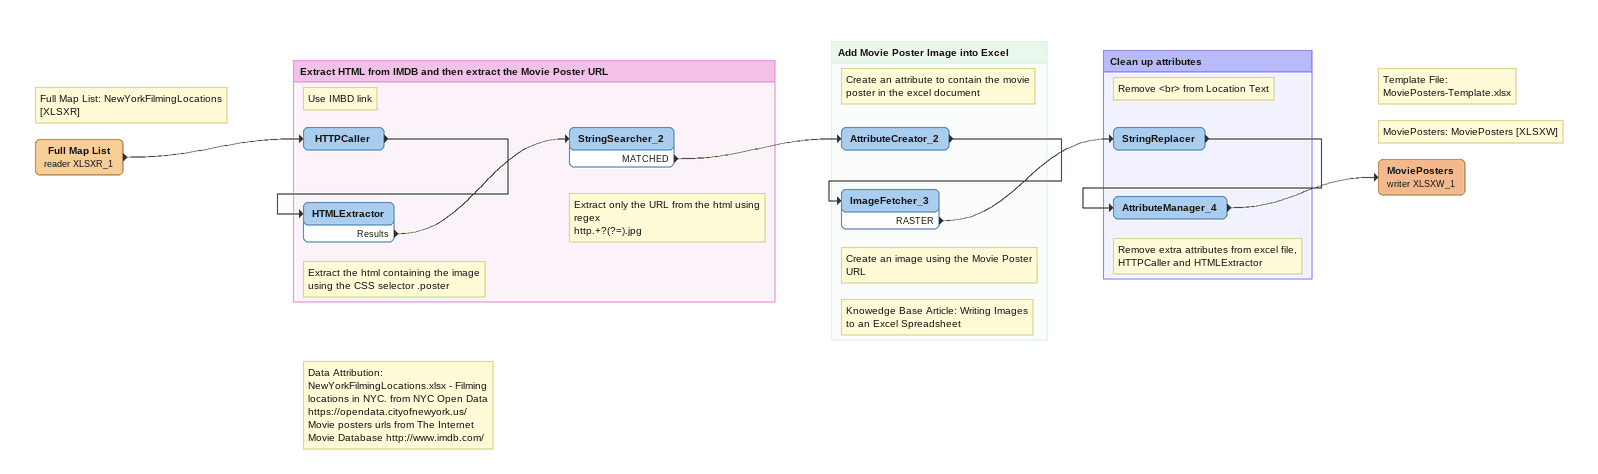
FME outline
Note: Full Map List: NewYorkFilmingLocations [XLSXR]
Note: Data Attribution: / NewYorkFilmingLocations.xlsx - Filming locations in NYC. from NYC Open Data https://opendata.cityofnewyork.us/ / Movie posters urls from The Internet Movie Database http://www.imdb.com/
Full Map List (reader XLSXR_1)
    -> HTTPCaller
Note: Template File: MoviePosters-Template.xlsx
Note: MoviePosters: MoviePosters [XLSXW]
MoviePosters (writer XLSXW_1)

Bookmark: Extract HTML from IMDB and then extract the Movie Poster URL
Note: Use IMBD link
HTTPCaller
    -> HTMLExtractor
Note: Extract the html containing the image using the CSS selector .poster
HTMLExtractor
    Results -> StringSearcher_2
Note: Extract only the URL from the html using regex / http.+?(?=).jpg
StringSearcher_2
    MATCHED -> AttributeCreator_2

Bookmark: Add Movie Poster Image into Excel
Note: Create an attribute to contain the movie poster in the excel document
AttributeCreator_2
    -> ImageFetcher_3
Note: Create an image using the Movie Poster URL
Note: Knowedge Base Article: Writing Images to an Excel Spreadsheet
ImageFetcher_3
    RASTER -> StringReplacer

Bookmark: Clean up attributes
Note: Remove <br> from Location Text
StringReplacer
    -> AttributeManager_4
Note: Remove extra attributes from excel file, HTTPCaller and HTMLExtractor
AttributeManager_4
    -> MoviePosters (writer XLSXW_1)
